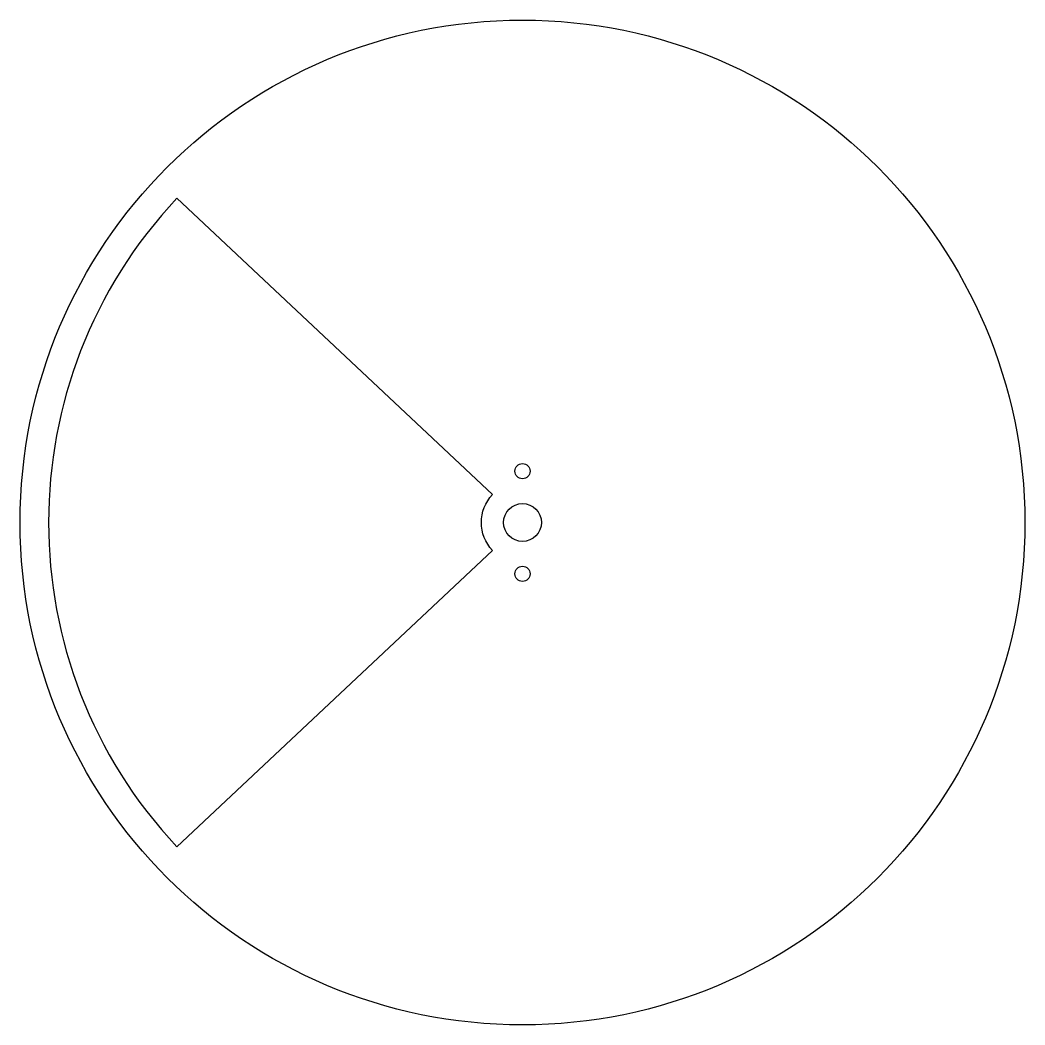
# Model space of a CAD drawing. Header units: millimetres. Extents: x -79 to 79, y -79 to 79.
import ezdxf

# ---------------------------------------------------------------- set-up
doc = ezdxf.new("R2010")
doc.units = ezdxf.units.MM
doc.layers.get('0').update_dxf_attribs({"linetype": 'CONTINUOUS'})

msp = doc.modelspace()

# ---------------------------------------------------------------- linework, layer by layer
msp.add_lwpolyline([(-54.68, -51.33), (-4.74, -4.45, -0.395824), (-4.74, 4.45), (-54.68, 51.33, 0.395824)], format="xyb", close=True)
for centre, radius in [((0, 0), 79.5), ((0, 8.12), 1.2), ((0, 0), 3), ((0, -8.12), 1.2)]:
    msp.add_circle(centre, radius)

doc.saveas('drawing.dxf')
